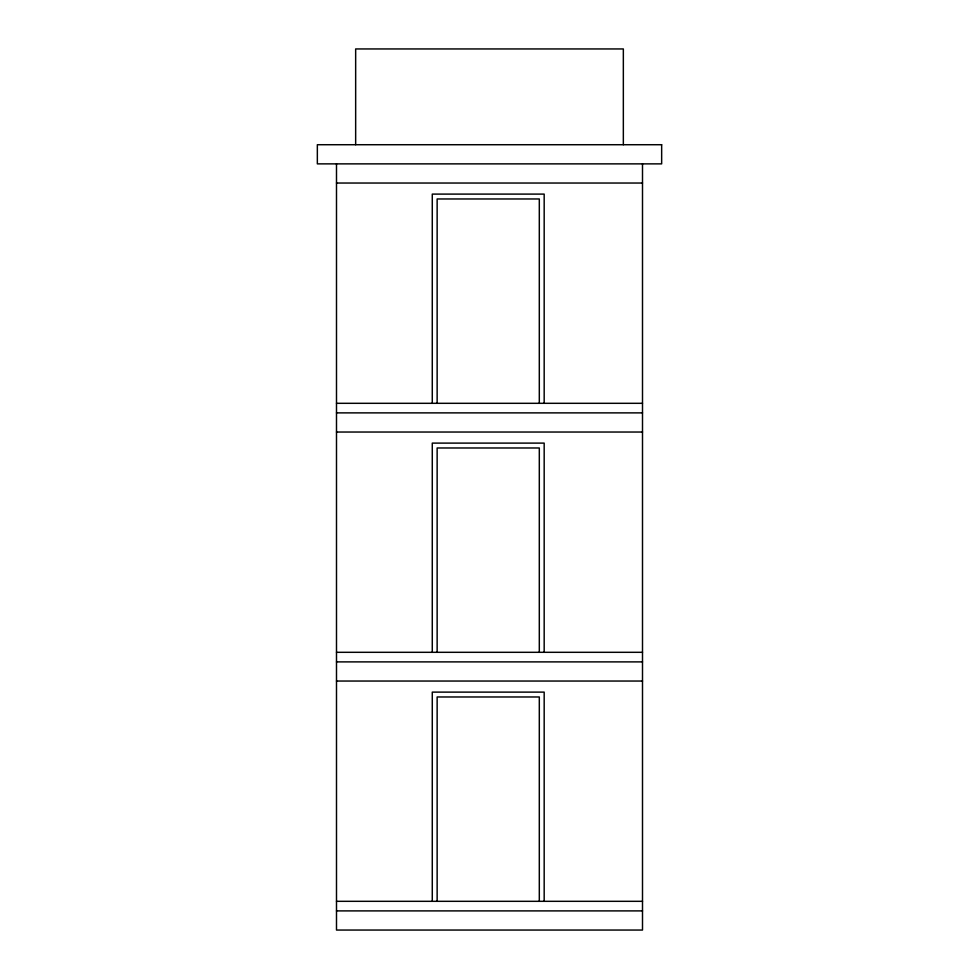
<?xml version="1.0" encoding="UTF-8"?>
<svg xmlns="http://www.w3.org/2000/svg" width="979" height="979" viewBox="0 0 979 979"><rect width="100%" height="100%" fill="white"/><g stroke="black" fill="none" stroke-linecap="round" stroke-linejoin="round"><path stroke-width="1.47" d="M336.495 183.036L642.505 183.036M336.495 403.311L642.505 403.311M336.495 412.881L642.505 412.881M336.495 432.033L642.505 432.033M336.495 652.308L642.505 652.308M336.495 661.89L642.505 661.89M336.495 681.041L642.505 681.041M336.495 901.316L642.505 901.316M336.495 910.898L642.505 910.898M642.505 163.872L642.505 930.05L336.495 930.05L336.495 163.872M623.342 144.721L623.342 48.95L355.658 48.95L355.658 144.721M544.177 403.311L544.177 194.099L432.277 194.099L432.277 403.311M544.177 652.308L544.177 443.108L432.277 443.108L432.277 652.308M544.177 901.316L544.177 692.116L432.277 692.116L432.277 901.316M539.307 403.311L539.307 198.97L437.136 198.97L437.136 403.311M539.307 652.308L539.307 447.978L437.136 447.978L437.136 652.308M539.307 901.316L539.307 696.975L437.136 696.975L437.136 901.316M661.657 144.721L317.343 144.721L317.343 163.872L661.657 163.872L661.657 144.721"/></g></svg>
